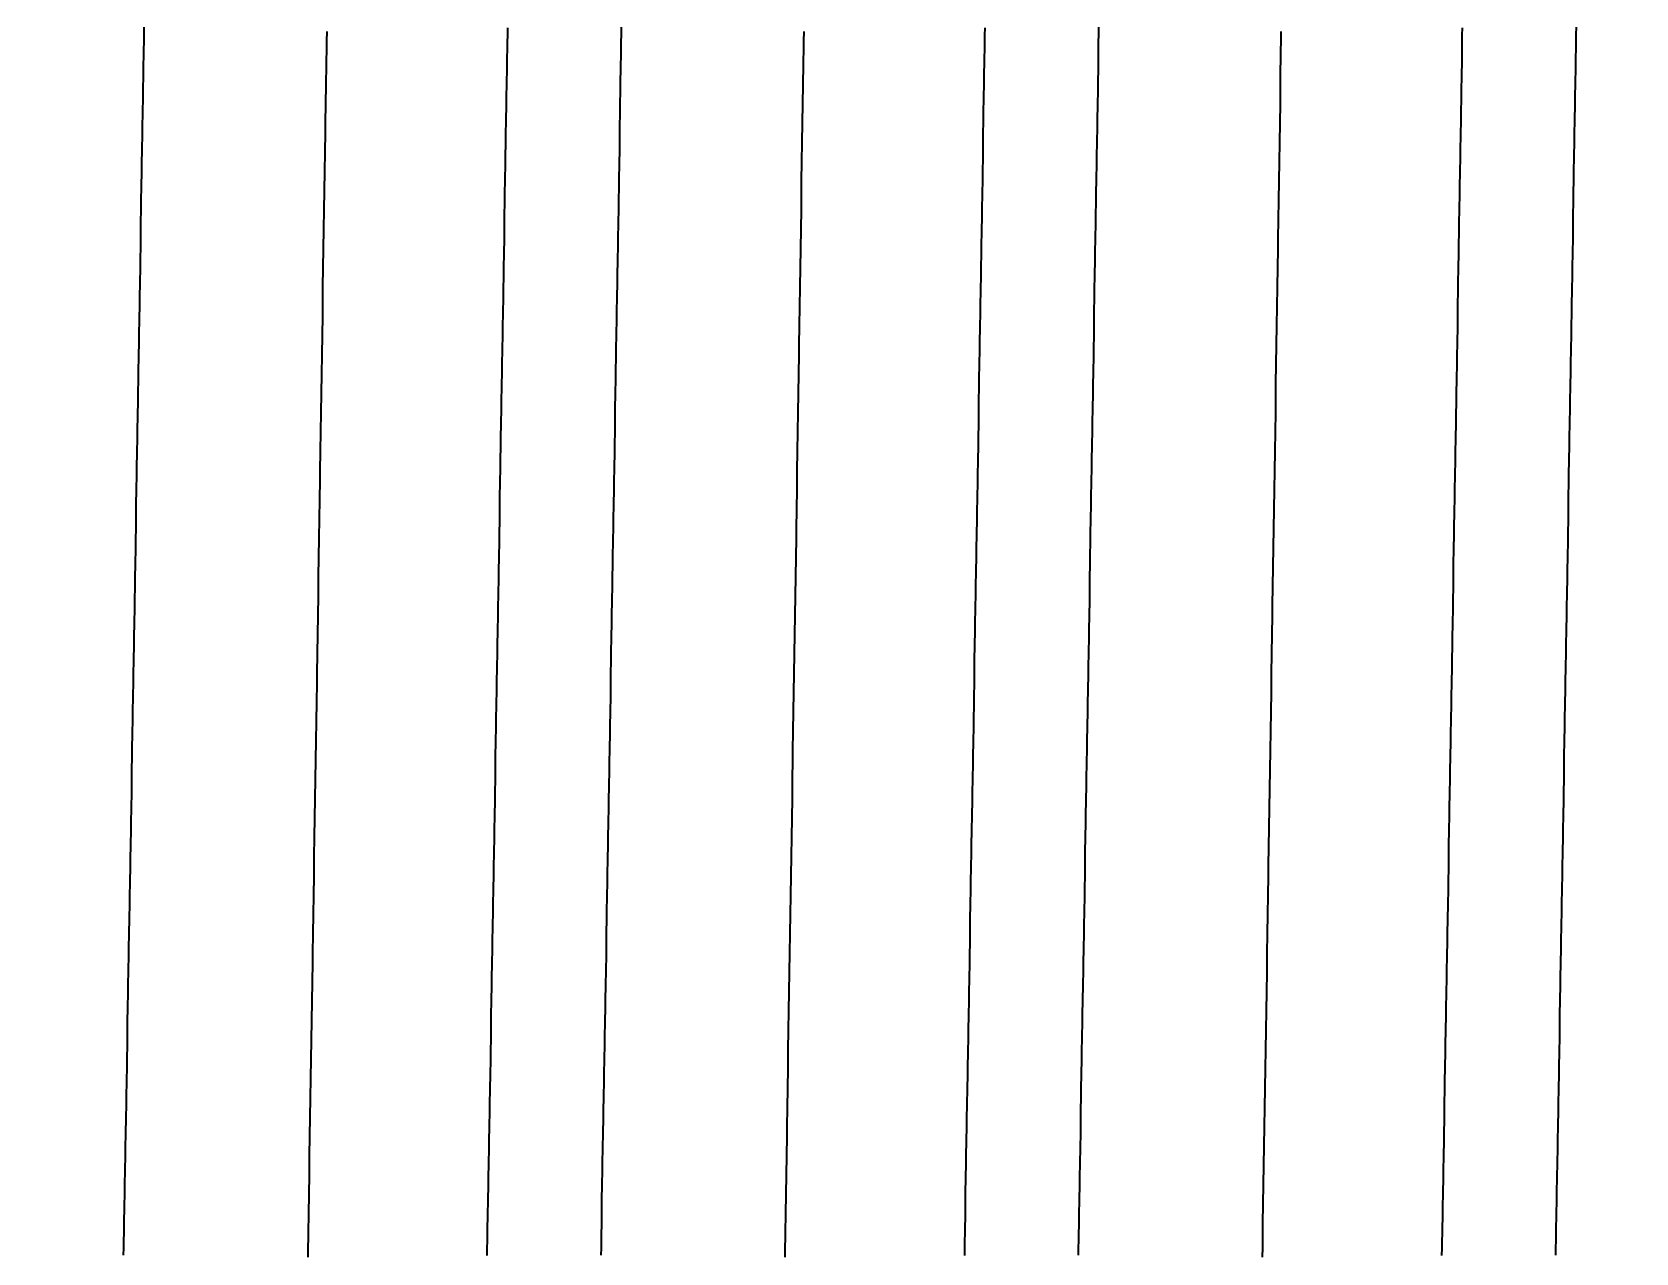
# Model space of a CAD drawing. Header units: millimetres. Extents: x 0 to 3800, y -67 to 2530.
# Drawn here: x 2222.11 to 2227.28, y 1557.05 to 1560.99 of the extents above; entities that cross this region are included whole.
import ezdxf

# ---------------------------------------------------------------- set-up
doc = ezdxf.new("R2010")
doc.units = ezdxf.units.MM
doc.layers.add('내부선 및 부속', color=4, linetype='Continuous')
doc.layers.add('치수선', color=7, linetype='Continuous')
doc.styles.add('____', font='')
doc.styles.get('____').set_extended_font_data('굴림')
doc.dimstyles.new('MSADIM', dxfattribs={"dimtxt": 33, "dimasz": 17, "dimexe": 10, "dimexo": 7.5, "dimgap": 10, "dimtad": 0, "dimtih": 1, "dimtoh": 1, "dimdec": 0, "dimzin": 1, "dimdsep": 46, "dimtxsty": '____', "dimcen": 11.25, "dimadec": 0, "dimazin": 0, "dimtfac": 1, "dimtdec": 0, "dimtix": 1, "dimtmove": 0, "dimatfit": 3, "dimfxl": 1, "dimtolj": 1, "dimtzin": 1, "dimarcsym": 0})

# ---------------------------------------------------------------- blocks, each defined once
blk = doc.blocks.new('*D47')
at = {"layer": '치수선', "color": 0, "linetype": 'Continuous', "lineweight": -2, "transparency": 16777216}
for p, q in [((2249.9547, 1877.9392), (2082.4547, 1877.9392)), ((2092.4547, 1860.9392), (2092.4547, 1705.7554)), ((2092.4547, 1504.9392), (2092.4547, 1660.123)), ((2249.9547, 1487.9392), (2082.4547, 1487.9392))]:
    blk.add_line(p, q, dxfattribs=at)
at = {"layer": '치수선', "color": 0, "linetype": 'Continuous', "transparency": 16777216}
for points in [[(2089.6213, 1860.9392), (2095.288, 1860.9392), (2092.4547, 1877.9392)], [(2089.6213, 1504.9392), (2095.288, 1504.9392), (2092.4547, 1487.9392)]]:
    blk.add_solid(points, dxfattribs=at)
at = {"layer": '치수선', "color": 0, "linetype": 'Continuous', "transparency": 16777216, "insert": (2092.4547, 1682.9392), "char_height": 25, "attachment_point": 5, "style": '____'}
blk.add_mtext('\\A1;390', dxfattribs=at)

msp = doc.modelspace()

# ---------------------------------------------------------------- linework, layer by layer
at = {"layer": '내부선 및 부속', "linetype": 'Continuous', "flags": 128}
for points in [[(2222.4035, 1557.0452), (2222.4045, 1557.0692), (2222.4045, 1557.0932), (2222.4055, 1557.1172), (2222.4055, 1557.1402), (2222.4055, 1557.1642), (2222.4065, 1557.1882), (2222.4065, 1557.2122), (2222.4065, 1557.2122), (2222.4075, 1557.2362), (2222.4075, 1557.2602), (2222.4075, 1557.2842), (2222.4085, 1557.3082), (2222.4085, 1557.3312), (2222.4095, 1557.3552), (2222.4095, 1557.3792), (2222.4095, 1557.4032), (2222.4105, 1557.4272), (2222.4105, 1557.4512), (2222.4115, 1557.4752), (2222.4115, 1557.4982), (2222.4125, 1557.5222), (2222.4125, 1557.5462), (2222.4125, 1557.5702), (2222.4135, 1557.5942), (2222.4135, 1557.6182), (2222.4145, 1557.6422), (2222.4145, 1557.6662), (2222.4145, 1557.6892), (2222.4155, 1557.7132), (2222.4155, 1557.7372), (2222.4165, 1557.7612), (2222.4165, 1557.7852), (2222.4165, 1557.8092), (2222.4175, 1557.8332), (2222.4175, 1557.8562), (2222.4185, 1557.8802), (2222.4185, 1557.9042), (2222.4185, 1557.9282), (2222.4195, 1557.9522), (2222.4195, 1557.9762), (2222.4205, 1558.0002), (2222.4205, 1558.0232), (2222.4205, 1558.0472), (2222.4215, 1558.0712), (2222.4215, 1558.0952), (2222.4225, 1558.1192), (2222.4225, 1558.1432), (2222.4235, 1558.1672), (2222.4235, 1558.1912), (2222.4235, 1558.2142), (2222.4245, 1558.2382), (2222.4245, 1558.2622), (2222.4255, 1558.2862), (2222.4255, 1558.3102), (2222.4255, 1558.3342), (2222.4265, 1558.3582), (2222.4265, 1558.3812), (2222.4275, 1558.4052), (2222.4275, 1558.4292), (2222.4275, 1558.4532), (2222.4285, 1558.4772), (2222.4285, 1558.5012), (2222.4295, 1558.5252), (2222.4295, 1558.5482), (2222.4295, 1558.5722), (2222.4305, 1558.5962), (2222.4305, 1558.6202), (2222.4315, 1558.6442), (2222.4315, 1558.6682), (2222.4315, 1558.6922), (2222.4325, 1558.7162), (2222.4325, 1558.7392), (2222.4335, 1558.7632), (2222.4335, 1558.7872), (2222.4335, 1558.8112), (2222.4345, 1558.8352), (2222.4345, 1558.8592), (2222.4355, 1558.8832), (2222.4355, 1558.9062), (2222.4355, 1558.9302), (2222.4365, 1558.9542), (2222.4365, 1558.9782), (2222.4375, 1559.0022), (2222.4375, 1559.0262), (2222.4375, 1559.0502), (2222.4385, 1559.0742), (2222.4385, 1559.0972), (2222.4395, 1559.1212), (2222.4395, 1559.1452), (2222.4395, 1559.1692), (2222.4405, 1559.1932), (2222.4405, 1559.2172), (2222.4405, 1559.2412), (2222.4415, 1559.2642), (2222.4415, 1559.2882), (2222.4425, 1559.3122), (2222.4425, 1559.3362), (2222.4425, 1559.3602), (2222.4435, 1559.3842), (2222.4435, 1559.4082), (2222.4445, 1559.4312), (2222.4445, 1559.4552), (2222.4445, 1559.4792), (2222.4455, 1559.5032), (2222.4455, 1559.5272), (2222.4465, 1559.5512), (2222.4465, 1559.5752), (2222.4465, 1559.5992), (2222.4465, 1559.5992), (2222.4475, 1559.6222), (2222.4475, 1559.6462), (2222.4485, 1559.6702), (2222.4485, 1559.6942), (2222.4485, 1559.7182), (2222.4495, 1559.7422), (2222.4495, 1559.7662), (2222.4505, 1559.7892), (2222.4505, 1559.8132), (2222.4505, 1559.8372), (2222.4515, 1559.8612), (2222.4515, 1559.8852), (2222.4515, 1559.9092), (2222.4525, 1559.9332), (2222.4525, 1559.9572), (2222.4535, 1559.9802), (2222.4535, 1560.0042), (2222.4535, 1560.0282), (2222.4545, 1560.0522), (2222.4545, 1560.0762), (2222.4555, 1560.1002), (2222.4555, 1560.1242), (2222.4555, 1560.1472), (2222.4565, 1560.1712), (2222.4565, 1560.1952), (2222.4575, 1560.2192), (2222.4575, 1560.2432), (2222.4575, 1560.2672), (2222.4585, 1560.2912), (2222.4585, 1560.3142), (2222.4595, 1560.3382), (2222.4595, 1560.3622), (2222.4595, 1560.3862), (2222.4605, 1560.4102), (2222.4605, 1560.4342), (2222.4605, 1560.4582), (2222.4615, 1560.4822), (2222.4615, 1560.5052), (2222.4625, 1560.5292), (2222.4625, 1560.5532), (2222.4625, 1560.5772), (2222.4635, 1560.6012), (2222.4635, 1560.6252), (2222.4645, 1560.6492), (2222.4645, 1560.6722), (2222.4645, 1560.6962), (2222.4655, 1560.7202), (2222.4655, 1560.7442), (2222.4665, 1560.7682), (2222.4665, 1560.7922), (2222.4665, 1560.8162), (2222.4675, 1560.8402), (2222.4675, 1560.8632), (2222.4675, 1560.8872), (2222.4685, 1560.9112), (2222.4685, 1560.9352), (2222.4695, 1560.9592), (2222.4695, 1560.9832), (2222.4695, 1561.0072)], [(2223.0585, 1560.9932), (2223.0575, 1560.9622), (2223.0575, 1560.9312), (2223.0565, 1560.9002), (2223.0565, 1560.8692), (2223.0555, 1560.8372), (2223.0555, 1560.8062), (2223.0545, 1560.7752), (2223.0545, 1560.7442), (2223.0535, 1560.7132), (2223.0535, 1560.6822), (2223.0535, 1560.6822), (2223.0535, 1560.6512), (2223.0525, 1560.6202), (2223.0525, 1560.5882), (2223.0515, 1560.5572), (2223.0515, 1560.5262), (2223.0505, 1560.4952), (2223.0505, 1560.4642), (2223.0495, 1560.4332), (2223.0495, 1560.4022), (2223.0485, 1560.3702), (2223.0485, 1560.3392), (2223.0475, 1560.3082), (2223.0475, 1560.2772), (2223.0465, 1560.2462), (2223.0465, 1560.2152), (2223.0455, 1560.1842), (2223.0455, 1560.1532), (2223.0455, 1560.1212), (2223.0445, 1560.0902), (2223.0445, 1560.0592), (2223.0435, 1560.0282), (2223.0435, 1559.9972), (2223.0425, 1559.9662), (2223.0425, 1559.9352), (2223.0415, 1559.9032), (2223.0415, 1559.8722), (2223.0405, 1559.8412), (2223.0405, 1559.8102), (2223.0395, 1559.7792), (2223.0395, 1559.7482), (2223.0385, 1559.7172), (2223.0385, 1559.6862), (2223.0375, 1559.6542), (2223.0375, 1559.6232), (2223.0365, 1559.5922), (2223.0365, 1559.5612), (2223.0365, 1559.5302), (2223.0355, 1559.4992), (2223.0355, 1559.4682), (2223.0345, 1559.4362), (2223.0345, 1559.4052), (2223.0335, 1559.3742), (2223.0335, 1559.3432), (2223.0325, 1559.3122), (2223.0325, 1559.2812), (2223.0315, 1559.2502), (2223.0315, 1559.2192), (2223.0305, 1559.1872), (2223.0305, 1559.1562), (2223.0295, 1559.1252), (2223.0295, 1559.0942), (2223.0285, 1559.0632), (2223.0285, 1559.0322), (2223.0275, 1559.0012), (2223.0275, 1558.9692), (2223.0265, 1558.9382), (2223.0265, 1558.9072), (2223.0265, 1558.8762), (2223.0255, 1558.8452), (2223.0255, 1558.8142), (2223.0245, 1558.7832), (2223.0245, 1558.7522), (2223.0235, 1558.7202), (2223.0235, 1558.6892), (2223.0225, 1558.6582), (2223.0225, 1558.6272), (2223.0215, 1558.5962), (2223.0215, 1558.5652), (2223.0205, 1558.5342), (2223.0205, 1558.5022), (2223.0195, 1558.4712), (2223.0195, 1558.4402), (2223.0185, 1558.4092), (2223.0185, 1558.3782), (2223.0175, 1558.3472), (2223.0175, 1558.3162), (2223.0165, 1558.2852), (2223.0165, 1558.2532), (2223.0155, 1558.2222), (2223.0155, 1558.1912), (2223.0145, 1558.1602), (2223.0145, 1558.1292), (2223.0135, 1558.0982), (2223.0135, 1558.0672), (2223.0125, 1558.0352), (2223.0125, 1558.0042), (2223.0125, 1557.9732), (2223.0115, 1557.9422), (2223.0115, 1557.9112), (2223.0105, 1557.8802), (2223.0105, 1557.8492), (2223.0095, 1557.8172), (2223.0095, 1557.7862), (2223.0085, 1557.7552), (2223.0085, 1557.7242), (2223.0075, 1557.6932), (2223.0075, 1557.6622), (2223.0065, 1557.6312), (2223.0065, 1557.6002), (2223.0055, 1557.5682), (2223.0055, 1557.5682), (2223.0055, 1557.5372), (2223.0045, 1557.5062), (2223.0045, 1557.4752), (2223.0035, 1557.4442), (2223.0035, 1557.4132), (2223.0025, 1557.3822), (2223.0025, 1557.3502), (2223.0015, 1557.3192), (2223.0015, 1557.2882), (2223.0005, 1557.2572), (2223.0005, 1557.2262), (2222.9995, 1557.1952), (2222.9995, 1557.1642), (2222.9985, 1557.1332), (2222.9985, 1557.1012), (2222.9975, 1557.0702), (2222.9975, 1557.0392)], [(2223.5765, 1557.0442), (2223.5765, 1557.0682), (2223.5775, 1557.0922), (2223.5775, 1557.1152), (2223.5775, 1557.1392), (2223.5785, 1557.1632), (2223.5785, 1557.1872), (2223.5795, 1557.2112), (2223.5795, 1557.2352), (2223.5795, 1557.2352), (2223.5805, 1557.2592), (2223.5805, 1557.2822), (2223.5805, 1557.3062), (2223.5815, 1557.3302), (2223.5815, 1557.3542), (2223.5825, 1557.3782), (2223.5825, 1557.4022), (2223.5825, 1557.4262), (2223.5835, 1557.4492), (2223.5835, 1557.4732), (2223.5845, 1557.4972), (2223.5845, 1557.5212), (2223.5845, 1557.5452), (2223.5855, 1557.5692), (2223.5855, 1557.5932), (2223.5865, 1557.6172), (2223.5865, 1557.6402), (2223.5875, 1557.6642), (2223.5875, 1557.6882), (2223.5875, 1557.7122), (2223.5885, 1557.7362), (2223.5885, 1557.7602), (2223.5895, 1557.7842), (2223.5895, 1557.8072), (2223.5895, 1557.8312), (2223.5905, 1557.8552), (2223.5905, 1557.8792), (2223.5915, 1557.9032), (2223.5915, 1557.9272), (2223.5915, 1557.9512), (2223.5925, 1557.9752), (2223.5925, 1557.9982), (2223.5935, 1558.0222), (2223.5935, 1558.0462), (2223.5935, 1558.0702), (2223.5945, 1558.0942), (2223.5945, 1558.1182), (2223.5955, 1558.1422), (2223.5955, 1558.1652), (2223.5955, 1558.1892), (2223.5965, 1558.2132), (2223.5965, 1558.2372), (2223.5975, 1558.2612), (2223.5975, 1558.2852), (2223.5975, 1558.3092), (2223.5985, 1558.3322), (2223.5985, 1558.3562), (2223.5995, 1558.3802), (2223.5995, 1558.4042), (2223.5995, 1558.4282), (2223.6005, 1558.4522), (2223.6005, 1558.4762), (2223.6015, 1558.5002), (2223.6015, 1558.5232), (2223.6015, 1558.5472), (2223.6025, 1558.5712), (2223.6025, 1558.5952), (2223.6035, 1558.6192), (2223.6035, 1558.6432), (2223.6035, 1558.6672), (2223.6045, 1558.6902), (2223.6045, 1558.7142), (2223.6055, 1558.7382), (2223.6055, 1558.7622), (2223.6055, 1558.7862), (2223.6065, 1558.8102), (2223.6065, 1558.8342), (2223.6075, 1558.8572), (2223.6075, 1558.8812), (2223.6075, 1558.9052), (2223.6085, 1558.9292), (2223.6085, 1558.9532), (2223.6095, 1558.9772), (2223.6095, 1559.0012), (2223.6095, 1559.0252), (2223.6105, 1559.0482), (2223.6105, 1559.0722), (2223.6115, 1559.0962), (2223.6115, 1559.1202), (2223.6115, 1559.1442), (2223.6125, 1559.1682), (2223.6125, 1559.1922), (2223.6135, 1559.2152), (2223.6135, 1559.2392), (2223.6135, 1559.2632), (2223.6145, 1559.2872), (2223.6145, 1559.3112), (2223.6155, 1559.3352), (2223.6155, 1559.3592), (2223.6155, 1559.3832), (2223.6165, 1559.4062), (2223.6165, 1559.4302), (2223.6175, 1559.4542), (2223.6175, 1559.4782), (2223.6175, 1559.5022), (2223.6185, 1559.5262), (2223.6185, 1559.5502), (2223.6195, 1559.5732), (2223.6195, 1559.5972), (2223.6195, 1559.6212), (2223.6195, 1559.6212), (2223.6205, 1559.6452), (2223.6205, 1559.6692), (2223.6205, 1559.6932), (2223.6215, 1559.7172), (2223.6215, 1559.7402), (2223.6225, 1559.7642), (2223.6225, 1559.7882), (2223.6225, 1559.8122), (2223.6235, 1559.8362), (2223.6235, 1559.8602), (2223.6245, 1559.8842), (2223.6245, 1559.9082), (2223.6245, 1559.9312), (2223.6255, 1559.9552), (2223.6255, 1559.9792), (2223.6265, 1560.0032), (2223.6265, 1560.0272), (2223.6265, 1560.0512), (2223.6275, 1560.0752), (2223.6275, 1560.0982), (2223.6285, 1560.1222), (2223.6285, 1560.1462), (2223.6285, 1560.1702), (2223.6295, 1560.1942), (2223.6295, 1560.2182), (2223.6295, 1560.2422), (2223.6305, 1560.2662), (2223.6305, 1560.2892), (2223.6315, 1560.3132), (2223.6315, 1560.3372), (2223.6315, 1560.3612), (2223.6325, 1560.3852), (2223.6325, 1560.4092), (2223.6335, 1560.4332), (2223.6335, 1560.4562), (2223.6335, 1560.4802), (2223.6345, 1560.5042), (2223.6345, 1560.5282), (2223.6355, 1560.5522), (2223.6355, 1560.5762), (2223.6355, 1560.6002), (2223.6365, 1560.6232), (2223.6365, 1560.6472), (2223.6365, 1560.6712), (2223.6375, 1560.6952), (2223.6375, 1560.7192), (2223.6385, 1560.7432), (2223.6385, 1560.7672), (2223.6385, 1560.7912), (2223.6395, 1560.8142), (2223.6395, 1560.8382), (2223.6405, 1560.8622), (2223.6405, 1560.8862), (2223.6405, 1560.9102), (2223.6415, 1560.9342), (2223.6415, 1560.9582), (2223.6425, 1560.9812), (2223.6425, 1561.0052)], [(2223.9435, 1557.0452), (2223.9445, 1557.0692), (2223.9445, 1557.0932), (2223.9445, 1557.1172), (2223.9455, 1557.1402), (2223.9455, 1557.1642), (2223.9465, 1557.1882), (2223.9465, 1557.2122), (2223.9465, 1557.2122), (2223.9465, 1557.2362), (2223.9475, 1557.2602), (2223.9475, 1557.2842), (2223.9485, 1557.3082), (2223.9485, 1557.3312), (2223.9485, 1557.3552), (2223.9495, 1557.3792), (2223.9495, 1557.4032), (2223.9505, 1557.4272), (2223.9505, 1557.4512), (2223.9515, 1557.4752), (2223.9515, 1557.4982), (2223.9515, 1557.5222), (2223.9525, 1557.5462), (2223.9525, 1557.5702), (2223.9535, 1557.5942), (2223.9535, 1557.6182), (2223.9535, 1557.6422), (2223.9545, 1557.6662), (2223.9545, 1557.6892), (2223.9555, 1557.7132), (2223.9555, 1557.7372), (2223.9555, 1557.7612), (2223.9565, 1557.7852), (2223.9565, 1557.8092), (2223.9575, 1557.8332), (2223.9575, 1557.8562), (2223.9575, 1557.8802), (2223.9585, 1557.9042), (2223.9585, 1557.9282), (2223.9595, 1557.9522), (2223.9595, 1557.9762), (2223.9605, 1558.0002), (2223.9605, 1558.0232), (2223.9605, 1558.0472), (2223.9615, 1558.0712), (2223.9615, 1558.0952), (2223.9625, 1558.1192), (2223.9625, 1558.1432), (2223.9625, 1558.1672), (2223.9635, 1558.1912), (2223.9635, 1558.2142), (2223.9645, 1558.2382), (2223.9645, 1558.2622), (2223.9645, 1558.2862), (2223.9655, 1558.3102), (2223.9655, 1558.3342), (2223.9665, 1558.3582), (2223.9665, 1558.3812), (2223.9665, 1558.4052), (2223.9675, 1558.4292), (2223.9675, 1558.4532), (2223.9685, 1558.4772), (2223.9685, 1558.5012), (2223.9685, 1558.5252), (2223.9695, 1558.5482), (2223.9695, 1558.5722), (2223.9705, 1558.5962), (2223.9705, 1558.6202), (2223.9705, 1558.6442), (2223.9715, 1558.6682), (2223.9715, 1558.6922), (2223.9725, 1558.7162), (2223.9725, 1558.7392), (2223.9725, 1558.7632), (2223.9735, 1558.7872), (2223.9735, 1558.8112), (2223.9745, 1558.8352), (2223.9745, 1558.8592), (2223.9745, 1558.8832), (2223.9755, 1558.9062), (2223.9755, 1558.9302), (2223.9765, 1558.9542), (2223.9765, 1558.9782), (2223.9765, 1559.0022), (2223.9775, 1559.0262), (2223.9775, 1559.0502), (2223.9785, 1559.0742), (2223.9785, 1559.0972), (2223.9785, 1559.1212), (2223.9795, 1559.1452), (2223.9795, 1559.1692), (2223.9805, 1559.1932), (2223.9805, 1559.2172), (2223.9805, 1559.2412), (2223.9815, 1559.2642), (2223.9815, 1559.2882), (2223.9815, 1559.3122), (2223.9825, 1559.3362), (2223.9825, 1559.3602), (2223.9835, 1559.3842), (2223.9835, 1559.4082), (2223.9835, 1559.4312), (2223.9845, 1559.4552), (2223.9845, 1559.4792), (2223.9855, 1559.5032), (2223.9855, 1559.5272), (2223.9855, 1559.5512), (2223.9865, 1559.5752), (2223.9865, 1559.5992), (2223.9865, 1559.5992), (2223.9875, 1559.6222), (2223.9875, 1559.6462), (2223.9875, 1559.6702), (2223.9885, 1559.6942), (2223.9885, 1559.7182), (2223.9895, 1559.7422), (2223.9895, 1559.7662), (2223.9895, 1559.7892), (2223.9905, 1559.8132), (2223.9905, 1559.8372), (2223.9915, 1559.8612), (2223.9915, 1559.8852), (2223.9915, 1559.9092), (2223.9925, 1559.9332), (2223.9925, 1559.9572), (2223.9925, 1559.9802), (2223.9935, 1560.0042), (2223.9935, 1560.0282), (2223.9945, 1560.0522), (2223.9945, 1560.0762), (2223.9945, 1560.1002), (2223.9955, 1560.1242), (2223.9955, 1560.1472), (2223.9965, 1560.1712), (2223.9965, 1560.1952), (2223.9965, 1560.2192), (2223.9975, 1560.2432), (2223.9975, 1560.2672), (2223.9985, 1560.2912), (2223.9985, 1560.3142), (2223.9985, 1560.3382), (2223.9995, 1560.3622), (2223.9995, 1560.3862), (2224.0005, 1560.4102), (2224.0005, 1560.4342), (2224.0005, 1560.4582), (2224.0015, 1560.4822), (2224.0015, 1560.5052), (2224.0015, 1560.5292), (2224.0025, 1560.5532), (2224.0025, 1560.5772), (2224.0035, 1560.6012), (2224.0035, 1560.6252), (2224.0035, 1560.6492), (2224.0045, 1560.6722), (2224.0045, 1560.6962), (2224.0055, 1560.7202), (2224.0055, 1560.7442), (2224.0055, 1560.7682), (2224.0065, 1560.7922), (2224.0065, 1560.8162), (2224.0065, 1560.8402), (2224.0075, 1560.8632), (2224.0075, 1560.8872), (2224.0085, 1560.9112), (2224.0085, 1560.9352), (2224.0085, 1560.9592), (2224.0095, 1560.9832), (2224.0095, 1561.0072)], [(2224.5375, 1557.0392), (2224.5375, 1557.0702), (2224.5385, 1557.1012), (2224.5385, 1557.1332), (2224.5395, 1557.1642), (2224.5395, 1557.1952), (2224.5405, 1557.2262), (2224.5405, 1557.2572), (2224.5415, 1557.2882), (2224.5415, 1557.3192), (2224.5425, 1557.3512), (2224.5425, 1557.3822), (2224.5435, 1557.4132), (2224.5435, 1557.4442), (2224.5435, 1557.4752), (2224.5445, 1557.5062), (2224.5445, 1557.5372), (2224.5455, 1557.5682), (2224.5455, 1557.6002), (2224.5465, 1557.6312), (2224.5465, 1557.6622), (2224.5475, 1557.6932), (2224.5475, 1557.7242), (2224.5485, 1557.7552), (2224.5485, 1557.7862), (2224.5495, 1557.8182), (2224.5495, 1557.8492), (2224.5505, 1557.8802), (2224.5505, 1557.9112), (2224.5515, 1557.9422), (2224.5515, 1557.9732), (2224.5525, 1558.0042), (2224.5525, 1558.0352), (2224.5535, 1558.0672), (2224.5535, 1558.0982), (2224.5545, 1558.1292), (2224.5545, 1558.1602), (2224.5555, 1558.1912), (2224.5555, 1558.2222), (2224.5565, 1558.2532), (2224.5565, 1558.2852), (2224.5575, 1558.3162), (2224.5575, 1558.3472), (2224.5585, 1558.3782), (2224.5585, 1558.4092), (2224.5595, 1558.4402), (2224.5595, 1558.4712), (2224.5605, 1558.5022), (2224.5605, 1558.5342), (2224.5615, 1558.5652), (2224.5615, 1558.5962), (2224.5625, 1558.6272), (2224.5625, 1558.6582), (2224.5625, 1558.6892), (2224.5635, 1558.7202), (2224.5635, 1558.7522), (2224.5645, 1558.7832), (2224.5645, 1558.8142), (2224.5655, 1558.8452), (2224.5655, 1558.8762), (2224.5665, 1558.9072), (2224.5665, 1558.9382), (2224.5675, 1558.9692), (2224.5675, 1558.9692), (2224.5675, 1559.0012), (2224.5685, 1559.0322), (2224.5685, 1559.0632), (2224.5695, 1559.0942), (2224.5695, 1559.1252), (2224.5705, 1559.1562), (2224.5705, 1559.1872), (2224.5715, 1559.2192), (2224.5715, 1559.2502), (2224.5725, 1559.2812), (2224.5725, 1559.3122), (2224.5735, 1559.3432), (2224.5735, 1559.3742), (2224.5735, 1559.4052), (2224.5745, 1559.4362), (2224.5745, 1559.4682), (2224.5755, 1559.4992), (2224.5755, 1559.5302), (2224.5765, 1559.5612), (2224.5765, 1559.5922), (2224.5775, 1559.6232), (2224.5775, 1559.6542), (2224.5785, 1559.6862), (2224.5785, 1559.7172), (2224.5795, 1559.7482), (2224.5795, 1559.7792), (2224.5805, 1559.8102), (2224.5805, 1559.8412), (2224.5815, 1559.8722), (2224.5815, 1559.9042), (2224.5825, 1559.9352), (2224.5825, 1559.9662), (2224.5825, 1559.9972), (2224.5835, 1560.0282), (2224.5835, 1560.0592), (2224.5845, 1560.0902), (2224.5845, 1560.1212), (2224.5855, 1560.1532), (2224.5855, 1560.1842), (2224.5865, 1560.2152), (2224.5865, 1560.2462), (2224.5875, 1560.2772), (2224.5875, 1560.3082), (2224.5885, 1560.3392), (2224.5885, 1560.3712), (2224.5895, 1560.4022), (2224.5895, 1560.4332), (2224.5905, 1560.4642), (2224.5905, 1560.4952), (2224.5905, 1560.5262), (2224.5915, 1560.5572), (2224.5915, 1560.5882), (2224.5925, 1560.6202), (2224.5925, 1560.6512), (2224.5935, 1560.6822), (2224.5935, 1560.7132), (2224.5945, 1560.7442), (2224.5945, 1560.7752), (2224.5955, 1560.8062), (2224.5955, 1560.8382), (2224.5965, 1560.8692), (2224.5965, 1560.9002), (2224.5975, 1560.9312), (2224.5975, 1560.9622), (2224.5985, 1560.9932)], [(2225.1165, 1557.0442), (2225.1165, 1557.0682), (2225.1165, 1557.0922), (2225.1175, 1557.1152), (2225.1175, 1557.1392), (2225.1185, 1557.1632), (2225.1185, 1557.1872), (2225.1195, 1557.2112), (2225.1195, 1557.2352), (2225.1195, 1557.2352), (2225.1195, 1557.2592), (2225.1205, 1557.2822), (2225.1205, 1557.3062), (2225.1215, 1557.3302), (2225.1215, 1557.3542), (2225.1215, 1557.3782), (2225.1225, 1557.4022), (2225.1225, 1557.4262), (2225.1235, 1557.4492), (2225.1235, 1557.4732), (2225.1235, 1557.4972), (2225.1245, 1557.5212), (2225.1245, 1557.5452), (2225.1255, 1557.5692), (2225.1255, 1557.5932), (2225.1265, 1557.6172), (2225.1265, 1557.6402), (2225.1265, 1557.6642), (2225.1275, 1557.6882), (2225.1275, 1557.7122), (2225.1285, 1557.7362), (2225.1285, 1557.7602), (2225.1285, 1557.7842), (2225.1295, 1557.8072), (2225.1295, 1557.8312), (2225.1305, 1557.8552), (2225.1305, 1557.8792), (2225.1305, 1557.9032), (2225.1315, 1557.9272), (2225.1315, 1557.9512), (2225.1325, 1557.9742), (2225.1325, 1557.9982), (2225.1325, 1558.0222), (2225.1335, 1558.0462), (2225.1335, 1558.0702), (2225.1345, 1558.0942), (2225.1345, 1558.1182), (2225.1345, 1558.1422), (2225.1355, 1558.1652), (2225.1355, 1558.1892), (2225.1365, 1558.2132), (2225.1365, 1558.2372), (2225.1365, 1558.2612), (2225.1375, 1558.2852), (2225.1375, 1558.3092), (2225.1385, 1558.3322), (2225.1385, 1558.3562), (2225.1385, 1558.3802), (2225.1395, 1558.4042), (2225.1395, 1558.4282), (2225.1405, 1558.4522), (2225.1405, 1558.4762), (2225.1415, 1558.5002), (2225.1415, 1558.5232), (2225.1415, 1558.5472), (2225.1425, 1558.5712), (2225.1425, 1558.5952), (2225.1435, 1558.6192), (2225.1435, 1558.6432), (2225.1435, 1558.6672), (2225.1445, 1558.6902), (2225.1445, 1558.7142), (2225.1455, 1558.7382), (2225.1455, 1558.7622), (2225.1455, 1558.7862), (2225.1465, 1558.8102), (2225.1465, 1558.8342), (2225.1465, 1558.8572), (2225.1475, 1558.8812), (2225.1475, 1558.9052), (2225.1485, 1558.9292), (2225.1485, 1558.9532), (2225.1485, 1558.9772), (2225.1495, 1559.0012), (2225.1495, 1559.0252), (2225.1505, 1559.0482), (2225.1505, 1559.0722), (2225.1505, 1559.0962), (2225.1515, 1559.1202), (2225.1515, 1559.1442), (2225.1525, 1559.1682), (2225.1525, 1559.1922), (2225.1525, 1559.2152), (2225.1535, 1559.2392), (2225.1535, 1559.2632), (2225.1545, 1559.2872), (2225.1545, 1559.3112), (2225.1545, 1559.3352), (2225.1555, 1559.3592), (2225.1555, 1559.3832), (2225.1565, 1559.4062), (2225.1565, 1559.4302), (2225.1565, 1559.4542), (2225.1575, 1559.4782), (2225.1575, 1559.5022), (2225.1585, 1559.5262), (2225.1585, 1559.5502), (2225.1585, 1559.5732), (2225.1595, 1559.5972), (2225.1595, 1559.6212), (2225.1595, 1559.6212), (2225.1605, 1559.6452), (2225.1605, 1559.6692), (2225.1605, 1559.6932), (2225.1615, 1559.7172), (2225.1615, 1559.7402), (2225.1615, 1559.7642), (2225.1625, 1559.7882), (2225.1625, 1559.8122), (2225.1635, 1559.8362), (2225.1635, 1559.8602), (2225.1635, 1559.8842), (2225.1645, 1559.9082), (2225.1645, 1559.9312), (2225.1655, 1559.9552), (2225.1655, 1559.9792), (2225.1655, 1560.0032), (2225.1665, 1560.0272), (2225.1665, 1560.0512), (2225.1675, 1560.0752), (2225.1675, 1560.0982), (2225.1675, 1560.1222), (2225.1685, 1560.1462), (2225.1685, 1560.1702), (2225.1695, 1560.1942), (2225.1695, 1560.2182), (2225.1695, 1560.2422), (2225.1705, 1560.2662), (2225.1705, 1560.2892), (2225.1705, 1560.3132), (2225.1715, 1560.3372), (2225.1715, 1560.3612), (2225.1725, 1560.3852), (2225.1725, 1560.4092), (2225.1725, 1560.4332), (2225.1735, 1560.4562), (2225.1735, 1560.4802), (2225.1745, 1560.5042), (2225.1745, 1560.5282), (2225.1745, 1560.5522), (2225.1755, 1560.5762), (2225.1755, 1560.6002), (2225.1765, 1560.6232), (2225.1765, 1560.6472), (2225.1765, 1560.6712), (2225.1775, 1560.6952), (2225.1775, 1560.7192), (2225.1775, 1560.7432), (2225.1785, 1560.7672), (2225.1785, 1560.7912), (2225.1795, 1560.8142), (2225.1795, 1560.8382), (2225.1795, 1560.8622), (2225.1805, 1560.8862), (2225.1805, 1560.9102), (2225.1815, 1560.9342), (2225.1815, 1560.9582), (2225.1815, 1560.9812), (2225.1825, 1561.0052)], [(2225.4835, 1557.0452), (2225.4835, 1557.0692), (2225.4845, 1557.0932), (2225.4845, 1557.1172), (2225.4855, 1557.1402), (2225.4855, 1557.1642), (2225.4855, 1557.1882), (2225.4865, 1557.2122), (2225.4865, 1557.2122), (2225.4865, 1557.2362), (2225.4875, 1557.2602), (2225.4875, 1557.2842), (2225.4875, 1557.3082), (2225.4885, 1557.3312), (2225.4885, 1557.3552), (2225.4895, 1557.3792), (2225.4895, 1557.4032), (2225.4905, 1557.4272), (2225.4905, 1557.4512), (2225.4905, 1557.4752), (2225.4915, 1557.4982), (2225.4915, 1557.5222), (2225.4925, 1557.5462), (2225.4925, 1557.5702), (2225.4925, 1557.5942), (2225.4935, 1557.6182), (2225.4935, 1557.6422), (2225.4945, 1557.6652), (2225.4945, 1557.6892), (2225.4945, 1557.7132), (2225.4955, 1557.7372), (2225.4955, 1557.7612), (2225.4965, 1557.7852), (2225.4965, 1557.8092), (2225.4965, 1557.8332), (2225.4975, 1557.8562), (2225.4975, 1557.8802), (2225.4985, 1557.9042), (2225.4985, 1557.9282), (2225.4995, 1557.9522), (2225.4995, 1557.9762), (2225.4995, 1558.0002), (2225.5005, 1558.0232), (2225.5005, 1558.0472), (2225.5015, 1558.0712), (2225.5015, 1558.0952), (2225.5015, 1558.1192), (2225.5025, 1558.1432), (2225.5025, 1558.1672), (2225.5035, 1558.1912), (2225.5035, 1558.2142), (2225.5035, 1558.2382), (2225.5045, 1558.2622), (2225.5045, 1558.2862), (2225.5055, 1558.3102), (2225.5055, 1558.3342), (2225.5055, 1558.3582), (2225.5065, 1558.3812), (2225.5065, 1558.4052), (2225.5075, 1558.4292), (2225.5075, 1558.4532), (2225.5075, 1558.4772), (2225.5085, 1558.5012), (2225.5085, 1558.5252), (2225.5095, 1558.5482), (2225.5095, 1558.5722), (2225.5095, 1558.5962), (2225.5105, 1558.6202), (2225.5105, 1558.6442), (2225.5115, 1558.6682), (2225.5115, 1558.6922), (2225.5115, 1558.7162), (2225.5125, 1558.7392), (2225.5125, 1558.7632), (2225.5135, 1558.7872), (2225.5135, 1558.8112), (2225.5135, 1558.8352), (2225.5145, 1558.8592), (2225.5145, 1558.8832), (2225.5155, 1558.9062), (2225.5155, 1558.9302), (2225.5155, 1558.9542), (2225.5165, 1558.9782), (2225.5165, 1559.0022), (2225.5175, 1559.0262), (2225.5175, 1559.0502), (2225.5175, 1559.0742), (2225.5185, 1559.0972), (2225.5185, 1559.1212), (2225.5195, 1559.1452), (2225.5195, 1559.1692), (2225.5195, 1559.1932), (2225.5205, 1559.2172), (2225.5205, 1559.2412), (2225.5215, 1559.2642), (2225.5215, 1559.2882), (2225.5215, 1559.3122), (2225.5225, 1559.3362), (2225.5225, 1559.3602), (2225.5225, 1559.3842), (2225.5235, 1559.4082), (2225.5235, 1559.4312), (2225.5245, 1559.4552), (2225.5245, 1559.4792), (2225.5245, 1559.5032), (2225.5255, 1559.5272), (2225.5255, 1559.5512), (2225.5265, 1559.5752), (2225.5265, 1559.5992), (2225.5265, 1559.5992), (2225.5265, 1559.6222), (2225.5275, 1559.6462), (2225.5275, 1559.6702), (2225.5285, 1559.6942), (2225.5285, 1559.7182), (2225.5285, 1559.7422), (2225.5295, 1559.7662), (2225.5295, 1559.7892), (2225.5305, 1559.8132), (2225.5305, 1559.8372), (2225.5305, 1559.8612), (2225.5315, 1559.8852), (2225.5315, 1559.9092), (2225.5325, 1559.9332), (2225.5325, 1559.9572), (2225.5325, 1559.9802), (2225.5335, 1560.0042), (2225.5335, 1560.0282), (2225.5335, 1560.0522), (2225.5345, 1560.0762), (2225.5345, 1560.1002), (2225.5355, 1560.1242), (2225.5355, 1560.1472), (2225.5355, 1560.1712), (2225.5365, 1560.1952), (2225.5365, 1560.2192), (2225.5375, 1560.2432), (2225.5375, 1560.2672), (2225.5375, 1560.2912), (2225.5385, 1560.3142), (2225.5385, 1560.3382), (2225.5395, 1560.3622), (2225.5395, 1560.3862), (2225.5395, 1560.4102), (2225.5405, 1560.4342), (2225.5405, 1560.4582), (2225.5405, 1560.4822), (2225.5415, 1560.5052), (2225.5415, 1560.5292), (2225.5425, 1560.5532), (2225.5425, 1560.5772), (2225.5425, 1560.6012), (2225.5435, 1560.6252), (2225.5435, 1560.6492), (2225.5445, 1560.6722), (2225.5445, 1560.6962), (2225.5445, 1560.7202), (2225.5455, 1560.7442), (2225.5455, 1560.7682), (2225.5465, 1560.7922), (2225.5465, 1560.8162), (2225.5465, 1560.8402), (2225.5475, 1560.8632), (2225.5475, 1560.8872), (2225.5475, 1560.9112), (2225.5485, 1560.9352), (2225.5485, 1560.9592), (2225.5495, 1560.9832), (2225.5495, 1561.0072)], [(2226.0765, 1557.0392), (2226.0775, 1557.0702), (2226.0775, 1557.1012), (2226.0785, 1557.1332), (2226.0785, 1557.1642), (2226.0795, 1557.1952), (2226.0795, 1557.2262), (2226.0805, 1557.2572), (2226.0805, 1557.2882), (2226.0815, 1557.3192), (2226.0815, 1557.3512), (2226.0825, 1557.3822), (2226.0825, 1557.4132), (2226.0835, 1557.4442), (2226.0835, 1557.4752), (2226.0845, 1557.5062), (2226.0845, 1557.5372), (2226.0855, 1557.5682), (2226.0855, 1557.6002), (2226.0865, 1557.6312), (2226.0865, 1557.6622), (2226.0875, 1557.6932), (2226.0875, 1557.7242), (2226.0885, 1557.7552), (2226.0885, 1557.7862), (2226.0895, 1557.8182), (2226.0895, 1557.8492), (2226.0905, 1557.8802), (2226.0905, 1557.9112), (2226.0915, 1557.9422), (2226.0915, 1557.9732), (2226.0925, 1558.0042), (2226.0925, 1558.0352), (2226.0935, 1558.0672), (2226.0935, 1558.0982), (2226.0945, 1558.1292), (2226.0945, 1558.1602), (2226.0955, 1558.1912), (2226.0955, 1558.2222), (2226.0965, 1558.2532), (2226.0965, 1558.2852), (2226.0965, 1558.3162), (2226.0975, 1558.3472), (2226.0975, 1558.3782), (2226.0985, 1558.4092), (2226.0985, 1558.4402), (2226.0995, 1558.4712), (2226.0995, 1558.5022), (2226.1005, 1558.5342), (2226.1005, 1558.5652), (2226.1015, 1558.5962), (2226.1015, 1558.6272), (2226.1025, 1558.6582), (2226.1025, 1558.6892), (2226.1035, 1558.7202), (2226.1035, 1558.7522), (2226.1045, 1558.7832), (2226.1045, 1558.8142), (2226.1055, 1558.8452), (2226.1055, 1558.8762), (2226.1065, 1558.9072), (2226.1065, 1558.9382), (2226.1075, 1558.9692), (2226.1075, 1558.9692), (2226.1075, 1559.0012), (2226.1085, 1559.0322), (2226.1085, 1559.0632), (2226.1095, 1559.0942), (2226.1095, 1559.1252), (2226.1095, 1559.1562), (2226.1105, 1559.1872), (2226.1105, 1559.2192), (2226.1115, 1559.2502), (2226.1115, 1559.2812), (2226.1125, 1559.3122), (2226.1125, 1559.3432), (2226.1135, 1559.3742), (2226.1135, 1559.4052), (2226.1145, 1559.4362), (2226.1145, 1559.4682), (2226.1155, 1559.4992), (2226.1155, 1559.5302), (2226.1165, 1559.5612), (2226.1165, 1559.5922), (2226.1175, 1559.6232), (2226.1175, 1559.6542), (2226.1185, 1559.6862), (2226.1185, 1559.7172), (2226.1195, 1559.7482), (2226.1195, 1559.7792), (2226.1195, 1559.8102), (2226.1205, 1559.8412), (2226.1205, 1559.8722), (2226.1215, 1559.9042), (2226.1215, 1559.9352), (2226.1225, 1559.9662), (2226.1225, 1559.9972), (2226.1235, 1560.0282), (2226.1235, 1560.0592), (2226.1245, 1560.0902), (2226.1245, 1560.1212), (2226.1255, 1560.1532), (2226.1255, 1560.1842), (2226.1265, 1560.2152), (2226.1265, 1560.2462), (2226.1275, 1560.2772), (2226.1275, 1560.3082), (2226.1275, 1560.3392), (2226.1285, 1560.3712), (2226.1285, 1560.4022), (2226.1295, 1560.4332), (2226.1295, 1560.4642), (2226.1305, 1560.4952), (2226.1305, 1560.5262), (2226.1315, 1560.5572), (2226.1315, 1560.5882), (2226.1325, 1560.6202), (2226.1325, 1560.6512), (2226.1335, 1560.6822), (2226.1335, 1560.7132), (2226.1345, 1560.7442), (2226.1345, 1560.7752), (2226.1355, 1560.8062), (2226.1355, 1560.8382), (2226.1355, 1560.8692), (2226.1365, 1560.9002), (2226.1365, 1560.9312), (2226.1375, 1560.9622), (2226.1375, 1560.9932)], [(2226.6555, 1557.0442), (2226.6565, 1557.0682), (2226.6565, 1557.0922), (2226.6575, 1557.1152), (2226.6575, 1557.1392), (2226.6585, 1557.1632), (2226.6585, 1557.1872), (2226.6585, 1557.2112), (2226.6595, 1557.2352), (2226.6595, 1557.2352), (2226.6595, 1557.2592), (2226.6605, 1557.2822), (2226.6605, 1557.3062), (2226.6605, 1557.3302), (2226.6615, 1557.3542), (2226.6615, 1557.3782), (2226.6625, 1557.4022), (2226.6625, 1557.4262), (2226.6625, 1557.4492), (2226.6635, 1557.4732), (2226.6635, 1557.4972), (2226.6645, 1557.5212), (2226.6645, 1557.5452), (2226.6655, 1557.5692), (2226.6655, 1557.5932), (2226.6655, 1557.6172), (2226.6665, 1557.6402), (2226.6665, 1557.6642), (2226.6675, 1557.6882), (2226.6675, 1557.7122), (2226.6675, 1557.7362), (2226.6685, 1557.7602), (2226.6685, 1557.7842), (2226.6695, 1557.8072), (2226.6695, 1557.8312), (2226.6695, 1557.8552), (2226.6705, 1557.8792), (2226.6705, 1557.9032), (2226.6715, 1557.9272), (2226.6715, 1557.9512), (2226.6715, 1557.9742), (2226.6725, 1557.9982), (2226.6725, 1558.0222), (2226.6735, 1558.0462), (2226.6735, 1558.0702), (2226.6735, 1558.0942), (2226.6745, 1558.1182), (2226.6745, 1558.1422), (2226.6755, 1558.1652), (2226.6755, 1558.1892), (2226.6765, 1558.2132), (2226.6765, 1558.2372), (2226.6765, 1558.2612), (2226.6775, 1558.2852), (2226.6775, 1558.3092), (2226.6785, 1558.3322), (2226.6785, 1558.3562), (2226.6785, 1558.3802), (2226.6795, 1558.4042), (2226.6795, 1558.4282), (2226.6805, 1558.4522), (2226.6805, 1558.4762), (2226.6805, 1558.5002), (2226.6815, 1558.5232), (2226.6815, 1558.5472), (2226.6825, 1558.5712), (2226.6825, 1558.5952), (2226.6825, 1558.6192), (2226.6835, 1558.6432), (2226.6835, 1558.6672), (2226.6845, 1558.6902), (2226.6845, 1558.7142), (2226.6845, 1558.7382), (2226.6855, 1558.7622), (2226.6855, 1558.7862), (2226.6865, 1558.8102), (2226.6865, 1558.8342), (2226.6865, 1558.8572), (2226.6875, 1558.8812), (2226.6875, 1558.9052), (2226.6885, 1558.9292), (2226.6885, 1558.9532), (2226.6885, 1558.9772), (2226.6895, 1559.0012), (2226.6895, 1559.0252), (2226.6895, 1559.0482), (2226.6905, 1559.0722), (2226.6905, 1559.0962), (2226.6915, 1559.1202), (2226.6915, 1559.1442), (2226.6915, 1559.1682), (2226.6925, 1559.1922), (2226.6925, 1559.2152), (2226.6935, 1559.2392), (2226.6935, 1559.2632), (2226.6935, 1559.2872), (2226.6945, 1559.3112), (2226.6945, 1559.3352), (2226.6955, 1559.3592), (2226.6955, 1559.3832), (2226.6955, 1559.4062), (2226.6965, 1559.4302), (2226.6965, 1559.4542), (2226.6975, 1559.4782), (2226.6975, 1559.5022), (2226.6975, 1559.5262), (2226.6985, 1559.5502), (2226.6985, 1559.5732), (2226.6995, 1559.5972), (2226.6995, 1559.6212), (2226.6995, 1559.6212), (2226.6995, 1559.6452), (2226.7005, 1559.6692), (2226.7005, 1559.6932), (2226.7015, 1559.7172), (2226.7015, 1559.7402), (2226.7015, 1559.7642), (2226.7025, 1559.7882), (2226.7025, 1559.8122), (2226.7025, 1559.8362), (2226.7035, 1559.8602), (2226.7035, 1559.8842), (2226.7045, 1559.9082), (2226.7045, 1559.9312), (2226.7045, 1559.9552), (2226.7055, 1559.9792), (2226.7055, 1560.0032), (2226.7065, 1560.0272), (2226.7065, 1560.0512), (2226.7065, 1560.0752), (2226.7075, 1560.0982), (2226.7075, 1560.1222), (2226.7085, 1560.1462), (2226.7085, 1560.1702), (2226.7085, 1560.1942), (2226.7095, 1560.2182), (2226.7095, 1560.2422), (2226.7105, 1560.2652), (2226.7105, 1560.2892), (2226.7105, 1560.3132), (2226.7115, 1560.3372), (2226.7115, 1560.3612), (2226.7115, 1560.3852), (2226.7125, 1560.4092), (2226.7125, 1560.4332), (2226.7135, 1560.4562), (2226.7135, 1560.4802), (2226.7135, 1560.5042), (2226.7145, 1560.5282), (2226.7145, 1560.5522), (2226.7155, 1560.5762), (2226.7155, 1560.6002), (2226.7155, 1560.6232), (2226.7165, 1560.6472), (2226.7165, 1560.6712), (2226.7175, 1560.6952), (2226.7175, 1560.7192), (2226.7175, 1560.7432), (2226.7185, 1560.7672), (2226.7185, 1560.7912), (2226.7185, 1560.8142), (2226.7195, 1560.8382), (2226.7195, 1560.8622), (2226.7205, 1560.8862), (2226.7205, 1560.9102), (2226.7205, 1560.9342), (2226.7215, 1560.9582), (2226.7215, 1560.9812), (2226.7225, 1561.0052)], [(2227.0235, 1557.0452), (2227.0235, 1557.0692), (2227.0245, 1557.0932), (2227.0245, 1557.1172), (2227.0245, 1557.1402), (2227.0255, 1557.1642), (2227.0255, 1557.1882), (2227.0265, 1557.2122), (2227.0265, 1557.2122), (2227.0265, 1557.2362), (2227.0265, 1557.2602), (2227.0275, 1557.2842), (2227.0275, 1557.3082), (2227.0285, 1557.3312), (2227.0285, 1557.3552), (2227.0295, 1557.3792), (2227.0295, 1557.4032), (2227.0295, 1557.4272), (2227.0305, 1557.4512), (2227.0305, 1557.4752), (2227.0315, 1557.4982), (2227.0315, 1557.5222), (2227.0315, 1557.5462), (2227.0325, 1557.5702), (2227.0325, 1557.5942), (2227.0335, 1557.6182), (2227.0335, 1557.6422), (2227.0335, 1557.6652), (2227.0345, 1557.6892), (2227.0345, 1557.7132), (2227.0355, 1557.7372), (2227.0355, 1557.7612), (2227.0355, 1557.7852), (2227.0365, 1557.8092), (2227.0365, 1557.8332), (2227.0375, 1557.8562), (2227.0375, 1557.8802), (2227.0385, 1557.9042), (2227.0385, 1557.9282), (2227.0385, 1557.9522), (2227.0395, 1557.9762), (2227.0395, 1558.0002), (2227.0405, 1558.0232), (2227.0405, 1558.0472), (2227.0405, 1558.0712), (2227.0415, 1558.0952), (2227.0415, 1558.1192), (2227.0425, 1558.1432), (2227.0425, 1558.1672), (2227.0425, 1558.1912), (2227.0435, 1558.2142), (2227.0435, 1558.2382), (2227.0445, 1558.2622), (2227.0445, 1558.2862), (2227.0445, 1558.3102), (2227.0455, 1558.3342), (2227.0455, 1558.3582), (2227.0465, 1558.3812), (2227.0465, 1558.4052), (2227.0465, 1558.4292), (2227.0475, 1558.4532), (2227.0475, 1558.4772), (2227.0485, 1558.5012), (2227.0485, 1558.5252), (2227.0485, 1558.5482), (2227.0495, 1558.5722), (2227.0495, 1558.5962), (2227.0505, 1558.6202), (2227.0505, 1558.6442), (2227.0505, 1558.6682), (2227.0515, 1558.6922), (2227.0515, 1558.7162), (2227.0525, 1558.7392), (2227.0525, 1558.7632), (2227.0525, 1558.7872), (2227.0535, 1558.8112), (2227.0535, 1558.8352), (2227.0545, 1558.8592), (2227.0545, 1558.8832), (2227.0545, 1558.9062), (2227.0555, 1558.9302), (2227.0555, 1558.9542), (2227.0565, 1558.9782), (2227.0565, 1559.0022), (2227.0565, 1559.0262), (2227.0575, 1559.0502), (2227.0575, 1559.0742), (2227.0585, 1559.0972), (2227.0585, 1559.1212), (2227.0585, 1559.1452), (2227.0595, 1559.1692), (2227.0595, 1559.1932), (2227.0605, 1559.2172), (2227.0605, 1559.2412), (2227.0605, 1559.2642), (2227.0615, 1559.2882), (2227.0615, 1559.3122), (2227.0625, 1559.3362), (2227.0625, 1559.3602), (2227.0625, 1559.3842), (2227.0635, 1559.4082), (2227.0635, 1559.4312), (2227.0645, 1559.4552), (2227.0645, 1559.4792), (2227.0645, 1559.5032), (2227.0655, 1559.5272), (2227.0655, 1559.5512), (2227.0655, 1559.5752), (2227.0665, 1559.5992), (2227.0665, 1559.5992), (2227.0665, 1559.6222), (2227.0675, 1559.6462), (2227.0675, 1559.6702), (2227.0675, 1559.6942), (2227.0685, 1559.7182), (2227.0685, 1559.7422), (2227.0695, 1559.7662), (2227.0695, 1559.7892), (2227.0695, 1559.8132), (2227.0705, 1559.8372), (2227.0705, 1559.8612), (2227.0715, 1559.8852), (2227.0715, 1559.9092), (2227.0715, 1559.9332), (2227.0725, 1559.9562), (2227.0725, 1559.9802), (2227.0735, 1560.0042), (2227.0735, 1560.0282), (2227.0735, 1560.0522), (2227.0745, 1560.0762), (2227.0745, 1560.1002), (2227.0745, 1560.1242), (2227.0755, 1560.1472), (2227.0755, 1560.1712), (2227.0765, 1560.1952), (2227.0765, 1560.2192), (2227.0765, 1560.2432), (2227.0775, 1560.2672), (2227.0775, 1560.2912), (2227.0785, 1560.3142), (2227.0785, 1560.3382), (2227.0785, 1560.3622), (2227.0795, 1560.3862), (2227.0795, 1560.4102), (2227.0805, 1560.4342), (2227.0805, 1560.4582), (2227.0805, 1560.4822), (2227.0815, 1560.5052), (2227.0815, 1560.5292), (2227.0815, 1560.5532), (2227.0825, 1560.5772), (2227.0825, 1560.6012), (2227.0835, 1560.6252), (2227.0835, 1560.6492), (2227.0835, 1560.6722), (2227.0845, 1560.6962), (2227.0845, 1560.7202), (2227.0855, 1560.7442), (2227.0855, 1560.7682), (2227.0855, 1560.7922), (2227.0865, 1560.8162), (2227.0865, 1560.8392), (2227.0875, 1560.8632), (2227.0875, 1560.8872), (2227.0875, 1560.9112), (2227.0885, 1560.9352), (2227.0885, 1560.9592), (2227.0885, 1560.9832), (2227.0895, 1561.0072)]]:
    msp.add_lwpolyline(points, dxfattribs=at)

# ---------------------------------------------------------------- dimensions: what is measured, and where the dimension line sits
at = {"layer": '치수선', "linetype": 'Continuous'}
dim = msp.add_linear_dim(base=(2092.4547, 1487.9392), p1=(2257.4547, 1877.9392), p2=(2257.4547, 1487.9392), angle=90, dimstyle='MSADIM', override={"dimtxt": 25}, dxfattribs=at)
dim.commit()
dim.dimension.update_dxf_attribs({"geometry": '*D47', "text_midpoint": (2092.4547, 1682.9392)})

doc.saveas('drawing.dxf')
